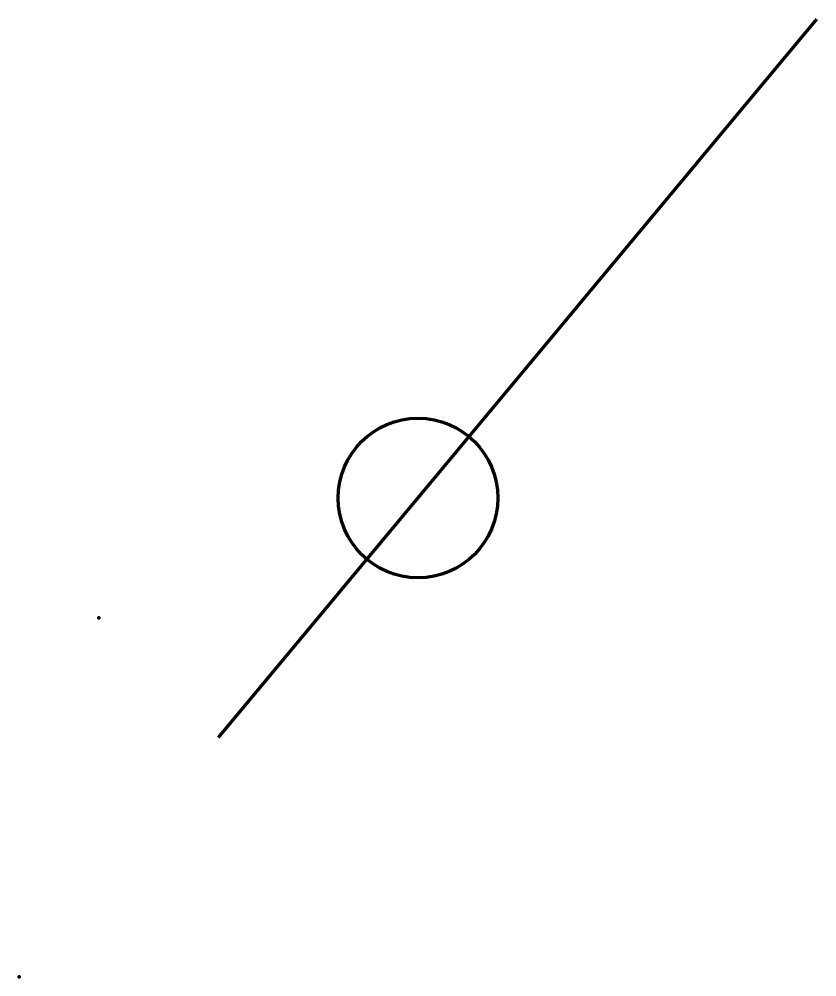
# Model space of a CAD drawing. Extents: x 0 to 100, y 0 to 120.
import ezdxf

# ---------------------------------------------------------------- set-up
doc = ezdxf.new("R2010")
doc.units = 0
doc.layers.add('mainlayer', color=1, linetype='CONTINUOUS', lineweight=100)

msp = doc.modelspace()

# ---------------------------------------------------------------- linework, layer by layer
at = {"layer": 'mainlayer'}
msp.add_line((25, 30), (100, 120), dxfattribs=at)
at = {"layer": 'mainlayer', "color": 125}
msp.add_circle((50, 60), 10, dxfattribs=at)
at = {"layer": 'mainlayer'}
for p in [(10, 45), (0, 0)]:
    msp.add_point(p, dxfattribs=at)

doc.saveas('drawing.dxf')
